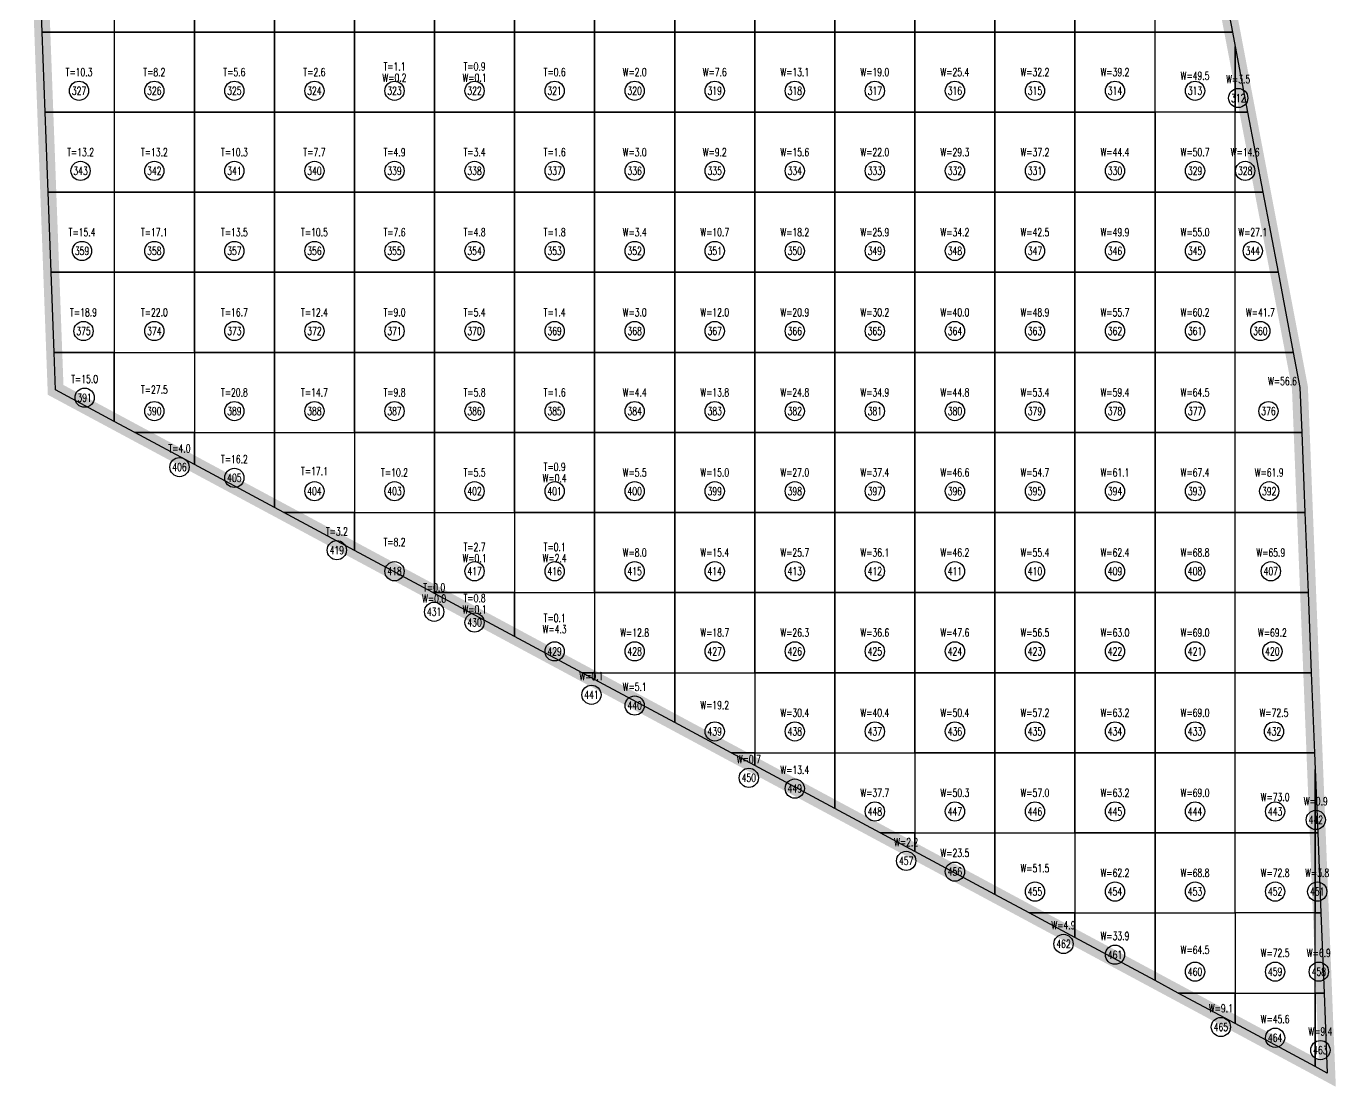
# Model space of a CAD drawing. Extents: x 4283 to 40403, y 1134 to 1764.
# Drawn here: x 28067.52 to 28106.47, y 1572.58 to 1604.12 of the extents above; entities that cross this region are included whole.
import ezdxf
from ezdxf.enums import TextEntityAlignment as Align

# ---------------------------------------------------------------- set-up
doc = ezdxf.new("R2010")
doc.units = 0
for name, color, linetype in [('tdz_1-6方格网', 2, 'Continuous'), ('tdz_1-6方格网计算', 7, 'Continuous'), ('tdz_格田', 6, 'Continuous')]:
    doc.layers.add(name, color=color, linetype=linetype)
doc.styles.add('GLandNum', font='txt_____.ttf', dxfattribs={"width": 0.7, "height": 0.5})

msp = doc.modelspace()

# ---------------------------------------------------------------- linework, layer by layer
at = {"layer": 'tdz_1-6方格网', "linetype": 'Continuous'}
for points in [[(28067.914, 1606.323, 1623.484), (28070.144, 1606.323, 1623.46), (28070.144, 1603.942, 1623.51), (28068.003, 1603.942, 1623.515)], [(28070.144, 1606.323, 1623.46), (28070.144, 1603.942, 1623.51), (28072.525, 1603.942, 1623.365), (28072.525, 1606.323, 1623.35)], [(28072.525, 1606.323, 1623.35), (28072.525, 1603.942, 1623.365), (28074.905, 1603.942, 1623.201), (28074.905, 1606.323, 1623.204)], [(28074.905, 1606.323, 1623.204), (28074.905, 1603.942, 1623.201), (28077.286, 1603.942, 1623.03), (28077.286, 1606.323, 1623.015)], [(28077.286, 1606.323, 1623.015), (28077.286, 1603.942, 1623.03), (28079.667, 1603.942, 1622.845), (28079.667, 1606.323, 1622.81)], [(28079.667, 1606.323, 1622.81), (28079.667, 1603.942, 1622.845), (28082.048, 1603.942, 1622.589), (28082.048, 1606.323, 1622.527)], [(28082.048, 1606.323, 1622.527), (28082.048, 1603.942, 1622.589), (28084.429, 1603.942, 1622.399), (28084.429, 1606.323, 1622.331)], [(28084.429, 1606.323, 1622.331), (28084.429, 1603.942, 1622.399), (28086.81, 1603.942, 1622.265), (28086.81, 1606.323, 1622.185)], [(28086.81, 1606.323, 1622.185), (28086.81, 1603.942, 1622.265), (28089.191, 1603.942, 1622.156), (28089.191, 1606.323, 1622.058)], [(28089.191, 1606.323, 1622.058), (28089.191, 1603.942, 1622.156), (28091.572, 1603.942, 1622.053), (28091.572, 1606.323, 1621.937)], [(28091.572, 1606.323, 1621.937), (28091.572, 1603.942, 1622.053), (28093.953, 1603.942, 1621.957), (28093.953, 1606.323, 1621.827)], [(28093.953, 1606.323, 1621.827), (28093.953, 1603.942, 1621.957), (28096.334, 1603.942, 1621.861), (28096.334, 1606.323, 1621.731)], [(28096.334, 1606.323, 1621.731), (28096.334, 1603.942, 1621.861), (28098.715, 1603.942, 1621.777), (28098.715, 1606.323, 1621.622)], [(28098.715, 1606.323, 1621.622), (28098.715, 1603.942, 1621.777), (28101.096, 1603.942, 1621.707), (28101.096, 1606.323, 1621.523)], [(28101.096, 1606.323, 1621.523), (28102.942, 1606.323, 1621.658), (28103.395, 1603.942, 1621.772), (28101.096, 1603.942, 1621.707)], [(28068.003, 1603.942, 1623.515), (28070.144, 1603.942, 1623.51), (28070.144, 1601.561, 1623.5), (28068.091, 1601.561, 1623.546)], [(28070.144, 1603.942, 1623.51), (28070.144, 1601.561, 1623.5), (28072.525, 1601.561, 1623.34), (28072.525, 1603.942, 1623.365)], [(28072.525, 1603.942, 1623.365), (28072.525, 1601.561, 1623.34), (28074.905, 1601.561, 1623.176), (28074.905, 1603.942, 1623.201)], [(28074.905, 1603.942, 1623.201), (28074.905, 1601.561, 1623.176), (28077.286, 1601.561, 1623.021), (28077.286, 1603.942, 1623.03)], [(28077.286, 1603.942, 1623.03), (28077.286, 1601.561, 1623.021), (28079.667, 1601.561, 1622.867), (28079.667, 1603.942, 1622.845)], [(28079.667, 1603.942, 1622.845), (28079.667, 1601.561, 1622.867), (28082.048, 1601.561, 1622.641), (28082.048, 1603.942, 1622.589)], [(28082.048, 1603.942, 1622.589), (28082.048, 1601.561, 1622.641), (28084.429, 1601.561, 1622.482), (28084.429, 1603.942, 1622.399)], [(28084.429, 1603.942, 1622.399), (28084.429, 1601.561, 1622.482), (28086.81, 1601.561, 1622.385), (28086.81, 1603.942, 1622.265)], [(28086.81, 1603.942, 1622.265), (28086.81, 1601.561, 1622.385), (28089.191, 1601.561, 1622.282), (28089.191, 1603.942, 1622.156)], [(28089.191, 1603.942, 1622.156), (28089.191, 1601.561, 1622.282), (28091.572, 1601.561, 1622.183), (28091.572, 1603.942, 1622.053)], [(28091.572, 1603.942, 1622.053), (28091.572, 1601.561, 1622.183), (28093.953, 1601.561, 1622.096), (28093.953, 1603.942, 1621.957)], [(28093.953, 1603.942, 1621.957), (28093.953, 1601.561, 1622.096), (28096.334, 1601.561, 1622.031), (28096.334, 1603.942, 1621.861)], [(28096.334, 1603.942, 1621.861), (28096.334, 1601.561, 1622.031), (28098.715, 1601.561, 1621.964), (28098.715, 1603.942, 1621.777)], [(28098.715, 1603.942, 1621.777), (28098.715, 1601.561, 1621.964), (28101.096, 1601.561, 1621.884), (28101.096, 1603.942, 1621.707)], [(28103.477, 1603.512, 1621.793), (28103.477, 1601.561, 1621.827), (28101.096, 1601.561, 1621.884), (28101.096, 1603.942, 1621.707), (28103.395, 1603.942, 1621.772)], [(28103.848, 1601.561, 1621.886), (28103.477, 1601.561, 1621.827), (28103.477, 1603.512, 1621.793)], [(28068.091, 1601.561, 1623.546), (28070.144, 1601.561, 1623.5), (28070.144, 1599.18, 1623.49), (28068.18, 1599.18, 1623.577)], [(28070.144, 1601.561, 1623.5), (28070.144, 1599.18, 1623.49), (28072.525, 1599.18, 1623.357), (28072.525, 1601.561, 1623.34)], [(28072.525, 1601.561, 1623.34), (28072.525, 1599.18, 1623.357), (28074.905, 1599.18, 1623.203), (28074.905, 1601.561, 1623.176)], [(28074.905, 1601.561, 1623.176), (28074.905, 1599.18, 1623.203), (28077.286, 1599.18, 1623.043), (28077.286, 1601.561, 1623.021)], [(28077.286, 1601.561, 1623.021), (28077.286, 1599.18, 1623.043), (28079.667, 1599.18, 1622.886), (28079.667, 1601.561, 1622.867)], [(28079.667, 1601.561, 1622.867), (28079.667, 1599.18, 1622.886), (28082.048, 1599.18, 1622.71), (28082.048, 1601.561, 1622.641)], [(28082.048, 1601.561, 1622.641), (28082.048, 1599.18, 1622.71), (28084.429, 1599.18, 1622.57), (28084.429, 1601.561, 1622.482)], [(28084.429, 1601.561, 1622.482), (28084.429, 1599.18, 1622.57), (28086.81, 1599.18, 1622.483), (28086.81, 1601.561, 1622.385)], [(28086.81, 1601.561, 1622.385), (28086.81, 1599.18, 1622.483), (28089.191, 1599.18, 1622.413), (28089.191, 1601.561, 1622.282)], [(28089.191, 1601.561, 1622.282), (28089.191, 1599.18, 1622.413), (28091.572, 1599.18, 1622.338), (28091.572, 1601.561, 1622.183)], [(28091.572, 1601.561, 1622.183), (28091.572, 1599.18, 1622.338), (28093.953, 1599.18, 1622.255), (28093.953, 1601.561, 1622.096)], [(28093.953, 1601.561, 1622.096), (28093.953, 1599.18, 1622.255), (28096.334, 1599.18, 1622.214), (28096.334, 1601.561, 1622.031)], [(28096.334, 1601.561, 1622.031), (28096.334, 1599.18, 1622.214), (28098.715, 1599.18, 1622.154), (28098.715, 1601.561, 1621.964)], [(28098.715, 1601.561, 1621.964), (28098.715, 1599.18, 1622.154), (28101.096, 1599.18, 1622.077), (28101.096, 1601.561, 1621.884)], [(28101.096, 1601.561, 1621.884), (28101.096, 1599.18, 1622.077), (28103.477, 1599.18, 1621.943), (28103.477, 1601.561, 1621.827)], [(28103.477, 1601.561, 1621.827), (28103.848, 1601.561, 1621.886), (28104.301, 1599.18, 1622), (28103.477, 1599.18, 1621.943)], [(28068.18, 1599.18, 1623.577), (28070.144, 1599.18, 1623.49), (28070.144, 1596.799, 1623.511), (28068.269, 1596.799, 1623.599)], [(28070.144, 1599.18, 1623.49), (28070.144, 1596.799, 1623.511), (28072.525, 1596.799, 1623.386), (28072.525, 1599.18, 1623.357)], [(28072.525, 1599.18, 1623.357), (28072.525, 1596.799, 1623.386), (28074.905, 1596.799, 1623.241), (28074.905, 1599.18, 1623.203)], [(28074.905, 1599.18, 1623.203), (28074.905, 1596.799, 1623.241), (28077.286, 1596.799, 1623.091), (28077.286, 1599.18, 1623.043)], [(28077.286, 1599.18, 1623.043), (28077.286, 1596.799, 1623.091), (28079.667, 1596.799, 1622.944), (28079.667, 1599.18, 1622.886)], [(28079.667, 1599.18, 1622.886), (28079.667, 1596.799, 1622.944), (28082.048, 1596.799, 1622.805), (28082.048, 1599.18, 1622.71)], [(28082.048, 1599.18, 1622.71), (28082.048, 1596.799, 1622.805), (28084.429, 1596.799, 1622.66), (28084.429, 1599.18, 1622.57)], [(28084.429, 1599.18, 1622.57), (28084.429, 1596.799, 1622.66), (28086.81, 1596.799, 1622.593), (28086.81, 1599.18, 1622.483)], [(28086.81, 1599.18, 1622.483), (28086.81, 1596.799, 1622.593), (28089.191, 1596.799, 1622.542), (28089.191, 1599.18, 1622.413)], [(28089.191, 1599.18, 1622.413), (28089.191, 1596.799, 1622.542), (28091.572, 1596.799, 1622.475), (28091.572, 1599.18, 1622.338)], [(28091.572, 1599.18, 1622.338), (28091.572, 1596.799, 1622.475), (28093.953, 1596.799, 1622.453), (28093.953, 1599.18, 1622.255)], [(28093.953, 1599.18, 1622.255), (28093.953, 1596.799, 1622.453), (28096.334, 1596.799, 1622.403), (28096.334, 1599.18, 1622.214)], [(28096.334, 1599.18, 1622.214), (28096.334, 1596.799, 1622.403), (28098.715, 1596.799, 1622.354), (28098.715, 1599.18, 1622.154)], [(28098.715, 1599.18, 1622.154), (28098.715, 1596.799, 1622.354), (28101.096, 1596.799, 1622.265), (28101.096, 1599.18, 1622.077)], [(28101.096, 1599.18, 1622.077), (28101.096, 1596.799, 1622.265), (28103.477, 1596.799, 1622.12), (28103.477, 1599.18, 1621.943)], [(28103.477, 1599.18, 1621.943), (28104.301, 1599.18, 1622), (28104.754, 1596.799, 1622.115), (28103.477, 1596.799, 1622.12)], [(28068.269, 1596.799, 1623.599), (28070.144, 1596.799, 1623.511), (28070.144, 1594.418, 1623.451), (28068.357, 1594.418, 1623.537)], [(28070.144, 1596.799, 1623.511), (28070.144, 1594.418, 1623.451), (28072.525, 1594.418, 1623.37), (28072.525, 1596.799, 1623.386)], [(28072.525, 1596.799, 1623.386), (28072.525, 1594.418, 1623.37), (28074.905, 1594.418, 1623.293), (28074.905, 1596.799, 1623.241)], [(28074.905, 1596.799, 1623.241), (28074.905, 1594.418, 1623.293), (28077.286, 1594.418, 1623.159), (28077.286, 1596.799, 1623.091)], [(28077.286, 1596.799, 1623.091), (28077.286, 1594.418, 1623.159), (28079.667, 1594.418, 1623.021), (28079.667, 1596.799, 1622.944)], [(28079.667, 1596.799, 1622.944), (28079.667, 1594.418, 1623.021), (28082.048, 1594.418, 1622.885), (28082.048, 1596.799, 1622.805)], [(28082.048, 1596.799, 1622.805), (28082.048, 1594.418, 1622.885), (28084.429, 1594.418, 1622.751), (28084.429, 1596.799, 1622.66)], [(28084.429, 1596.799, 1622.66), (28084.429, 1594.418, 1622.751), (28086.81, 1594.418, 1622.684), (28086.81, 1596.799, 1622.593)], [(28086.81, 1596.799, 1622.593), (28086.81, 1594.418, 1622.684), (28089.191, 1594.418, 1622.663), (28089.191, 1596.799, 1622.542)], [(28089.191, 1596.799, 1622.542), (28089.191, 1594.418, 1622.663), (28091.572, 1594.418, 1622.65), (28091.572, 1596.799, 1622.475)], [(28091.572, 1596.799, 1622.475), (28091.572, 1594.418, 1622.65), (28093.953, 1594.418, 1622.628), (28093.953, 1596.799, 1622.453)], [(28093.953, 1596.799, 1622.453), (28093.953, 1594.418, 1622.628), (28096.334, 1594.418, 1622.635), (28096.334, 1596.799, 1622.403)], [(28096.334, 1596.799, 1622.403), (28096.334, 1594.418, 1622.635), (28098.715, 1594.418, 1622.574), (28098.715, 1596.799, 1622.354)], [(28098.715, 1596.799, 1622.354), (28098.715, 1594.418, 1622.574), (28101.096, 1594.418, 1622.451), (28101.096, 1596.799, 1622.265)], [(28101.096, 1596.799, 1622.265), (28101.096, 1594.418, 1622.451), (28103.477, 1594.418, 1622.321), (28103.477, 1596.799, 1622.12)], [(28103.477, 1596.799, 1622.12), (28104.754, 1596.799, 1622.115), (28105.206, 1594.418, 1622.229), (28103.477, 1594.418, 1622.321)], [(28068.357, 1594.418, 1623.537), (28070.144, 1594.418, 1623.451), (28070.144, 1592.366, 1623.471), (28068.399, 1593.303, 1623.509)], [(28070.144, 1592.366, 1623.471), (28070.144, 1594.418, 1623.451), (28072.525, 1594.418, 1623.37), (28072.525, 1592.037, 1623.39), (28070.756, 1592.037, 1623.459)], [(28072.525, 1594.418, 1623.37), (28072.525, 1592.037, 1623.39), (28074.905, 1592.037, 1623.277), (28074.905, 1594.418, 1623.293)], [(28074.905, 1594.418, 1623.293), (28074.905, 1592.037, 1623.277), (28077.286, 1592.037, 1623.233), (28077.286, 1594.418, 1623.159)], [(28077.286, 1594.418, 1623.159), (28077.286, 1592.037, 1623.233), (28079.667, 1592.037, 1623.095), (28079.667, 1594.418, 1623.021)], [(28079.667, 1594.418, 1623.021), (28079.667, 1592.037, 1623.095), (28082.048, 1592.037, 1622.977), (28082.048, 1594.418, 1622.885)], [(28082.048, 1594.418, 1622.885), (28082.048, 1592.037, 1622.977), (28084.429, 1592.037, 1622.859), (28084.429, 1594.418, 1622.751)], [(28084.429, 1594.418, 1622.751), (28084.429, 1592.037, 1622.859), (28086.81, 1592.037, 1622.794), (28086.81, 1594.418, 1622.684)], [(28086.81, 1594.418, 1622.684), (28086.81, 1592.037, 1622.794), (28089.191, 1592.037, 1622.829), (28089.191, 1594.418, 1622.663)], [(28089.191, 1594.418, 1622.663), (28089.191, 1592.037, 1622.829), (28091.572, 1592.037, 1622.833), (28091.572, 1594.418, 1622.65)], [(28091.572, 1594.418, 1622.65), (28091.572, 1592.037, 1622.833), (28093.953, 1592.037, 1622.804), (28093.953, 1594.418, 1622.628)], [(28093.953, 1594.418, 1622.628), (28093.953, 1592.037, 1622.804), (28096.334, 1592.037, 1622.77), (28096.334, 1594.418, 1622.635)], [(28096.334, 1594.418, 1622.635), (28096.334, 1592.037, 1622.77), (28098.715, 1592.037, 1622.683), (28098.715, 1594.418, 1622.574)], [(28098.715, 1594.418, 1622.574), (28098.715, 1592.037, 1622.683), (28101.096, 1592.037, 1622.576), (28101.096, 1594.418, 1622.451)], [(28101.096, 1594.418, 1622.451), (28101.096, 1592.037, 1622.576), (28103.477, 1592.037, 1622.492), (28103.477, 1594.418, 1622.321)], [(28103.477, 1594.418, 1622.321), (28105.206, 1594.418, 1622.229), (28105.405, 1593.374, 1622.279), (28105.458, 1592.037, 1622.33), (28103.477, 1592.037, 1622.492)], [(28070.756, 1592.037, 1623.459), (28072.525, 1592.037, 1623.39), (28072.525, 1591.087, 1623.421)], [(28072.525, 1591.087, 1623.421), (28072.525, 1592.037, 1623.39), (28074.905, 1592.037, 1623.277), (28074.905, 1589.808, 1623.371)], [(28074.905, 1589.808, 1623.371), (28074.905, 1592.037, 1623.277), (28077.286, 1592.037, 1623.233), (28077.286, 1589.656, 1623.306), (28075.189, 1589.656, 1623.365)], [(28077.286, 1592.037, 1623.233), (28077.286, 1589.656, 1623.306), (28079.667, 1589.656, 1623.195), (28079.667, 1592.037, 1623.095)], [(28079.667, 1592.037, 1623.095), (28079.667, 1589.656, 1623.195), (28082.048, 1589.656, 1623.09), (28082.048, 1592.037, 1622.977)], [(28082.048, 1592.037, 1622.977), (28082.048, 1589.656, 1623.09), (28084.429, 1589.656, 1622.984), (28084.429, 1592.037, 1622.859)], [(28084.429, 1592.037, 1622.859), (28084.429, 1589.656, 1622.984), (28086.81, 1589.656, 1622.893), (28086.81, 1592.037, 1622.794)], [(28086.81, 1592.037, 1622.794), (28086.81, 1589.656, 1622.893), (28089.191, 1589.656, 1622.905), (28089.191, 1592.037, 1622.829)], [(28089.191, 1592.037, 1622.829), (28089.191, 1589.656, 1622.905), (28091.572, 1589.656, 1622.934), (28091.572, 1592.037, 1622.833)], [(28091.572, 1592.037, 1622.833), (28091.572, 1589.656, 1622.934), (28093.953, 1589.656, 1622.887), (28093.953, 1592.037, 1622.804)], [(28093.953, 1592.037, 1622.804), (28093.953, 1589.656, 1622.887), (28096.334, 1589.656, 1622.862), (28096.334, 1592.037, 1622.77)], [(28096.334, 1592.037, 1622.77), (28096.334, 1589.656, 1622.862), (28098.715, 1589.656, 1622.793), (28098.715, 1592.037, 1622.683)], [(28098.715, 1592.037, 1622.683), (28098.715, 1589.656, 1622.793), (28101.096, 1589.656, 1622.715), (28101.096, 1592.037, 1622.576)], [(28101.096, 1592.037, 1622.576), (28101.096, 1589.656, 1622.715), (28103.477, 1589.656, 1622.629), (28103.477, 1592.037, 1622.492)], [(28103.477, 1592.037, 1622.492), (28105.458, 1592.037, 1622.33), (28105.553, 1589.656, 1622.422), (28103.477, 1589.656, 1622.629)], [(28075.189, 1589.656, 1623.365), (28077.286, 1589.656, 1623.306), (28077.286, 1588.529, 1623.333)], [(28077.286, 1588.529, 1623.333), (28077.286, 1589.656, 1623.306), (28079.667, 1589.656, 1623.195), (28079.667, 1587.275, 1623.333), (28079.621, 1587.275, 1623.333)], [(28079.667, 1587.275, 1623.333), (28079.667, 1589.656, 1623.195), (28082.048, 1589.656, 1623.09), (28082.048, 1587.275, 1623.277)], [(28082.048, 1589.656, 1623.09), (28082.048, 1587.275, 1623.277), (28084.429, 1587.275, 1623.151), (28084.429, 1589.656, 1622.984)], [(28084.429, 1589.656, 1622.984), (28084.429, 1587.275, 1623.151), (28086.81, 1587.275, 1623.041), (28086.81, 1589.656, 1622.893)], [(28086.81, 1589.656, 1622.893), (28086.81, 1587.275, 1623.041), (28089.191, 1587.275, 1622.962), (28089.191, 1589.656, 1622.905)], [(28089.191, 1589.656, 1622.905), (28089.191, 1587.275, 1622.962), (28091.572, 1587.275, 1622.954), (28091.572, 1589.656, 1622.934)], [(28091.572, 1589.656, 1622.934), (28091.572, 1587.275, 1622.954), (28093.953, 1587.275, 1622.94), (28093.953, 1589.656, 1622.887)], [(28093.953, 1589.656, 1622.887), (28093.953, 1587.275, 1622.94), (28096.334, 1587.275, 1622.961), (28096.334, 1589.656, 1622.862)], [(28096.334, 1589.656, 1622.862), (28096.334, 1587.275, 1622.961), (28098.715, 1587.275, 1622.9), (28098.715, 1589.656, 1622.793)], [(28098.715, 1589.656, 1622.793), (28098.715, 1587.275, 1622.9), (28101.096, 1587.275, 1622.81), (28101.096, 1589.656, 1622.715)], [(28101.096, 1589.656, 1622.715), (28101.096, 1587.275, 1622.81), (28103.477, 1587.275, 1622.718), (28103.477, 1589.656, 1622.629)], [(28103.477, 1589.656, 1622.629), (28105.553, 1589.656, 1622.422), (28105.648, 1587.275, 1622.513), (28103.477, 1587.275, 1622.718)], [(28079.621, 1587.275, 1623.333), (28079.667, 1587.275, 1623.333), (28079.667, 1587.25, 1623.333)], [(28079.667, 1587.25, 1623.333), (28079.667, 1587.275, 1623.333), (28082.048, 1587.275, 1623.277), (28082.048, 1585.972, 1623.333)], [(28082.048, 1585.972, 1623.333), (28082.048, 1587.275, 1623.277), (28084.429, 1587.275, 1623.151), (28084.429, 1584.894, 1623.333), (28084.054, 1584.894, 1623.333)], [(28084.429, 1587.275, 1623.151), (28084.429, 1584.894, 1623.333), (28086.81, 1584.894, 1623.265), (28086.81, 1587.275, 1623.041)], [(28086.81, 1587.275, 1623.041), (28086.81, 1584.894, 1623.265), (28089.191, 1584.894, 1623.139), (28089.191, 1587.275, 1622.962)], [(28089.191, 1587.275, 1622.962), (28089.191, 1584.894, 1623.139), (28091.572, 1584.894, 1623.094), (28091.572, 1587.275, 1622.954)], [(28091.572, 1587.275, 1622.954), (28091.572, 1584.894, 1623.094), (28093.953, 1584.894, 1623.115), (28093.953, 1587.275, 1622.94)], [(28093.953, 1587.275, 1622.94), (28093.953, 1584.894, 1623.115), (28096.334, 1584.894, 1623.091), (28096.334, 1587.275, 1622.961)], [(28096.334, 1587.275, 1622.961), (28096.334, 1584.894, 1623.091), (28098.715, 1584.894, 1622.999), (28098.715, 1587.275, 1622.9)], [(28098.715, 1587.275, 1622.9), (28098.715, 1584.894, 1622.999), (28101.096, 1584.894, 1622.904), (28101.096, 1587.275, 1622.81)], [(28101.096, 1587.275, 1622.81), (28101.096, 1584.894, 1622.904), (28103.477, 1584.894, 1622.806), (28103.477, 1587.275, 1622.718)], [(28103.477, 1587.275, 1622.718), (28105.648, 1587.275, 1622.513), (28105.743, 1584.894, 1622.605), (28103.477, 1584.894, 1622.806)], [(28084.054, 1584.894, 1623.333), (28084.429, 1584.894, 1623.333), (28084.429, 1584.693, 1623.333)], [(28084.429, 1584.693, 1623.333), (28084.429, 1584.894, 1623.333), (28086.81, 1584.894, 1623.265), (28086.81, 1583.414, 1623.333)], [(28086.81, 1583.414, 1623.333), (28086.81, 1584.894, 1623.265), (28089.191, 1584.894, 1623.139), (28089.191, 1582.513, 1623.333), (28088.487, 1582.513, 1623.333)], [(28089.191, 1584.894, 1623.139), (28089.191, 1582.513, 1623.333), (28091.572, 1582.513, 1623.252), (28091.572, 1584.894, 1623.094)], [(28091.572, 1584.894, 1623.094), (28091.572, 1582.513, 1623.252), (28093.953, 1582.513, 1623.281), (28093.953, 1584.894, 1623.115)], [(28093.953, 1584.894, 1623.115), (28093.953, 1582.513, 1623.281), (28096.334, 1582.513, 1623.185), (28096.334, 1584.894, 1623.091)], [(28096.334, 1584.894, 1623.091), (28096.334, 1582.513, 1623.185), (28098.715, 1582.513, 1623.088), (28098.715, 1584.894, 1622.999)], [(28098.715, 1584.894, 1622.999), (28098.715, 1582.513, 1623.088), (28101.096, 1582.513, 1622.991), (28101.096, 1584.894, 1622.904)], [(28101.096, 1584.894, 1622.904), (28101.096, 1582.513, 1622.991), (28103.477, 1582.513, 1622.894), (28103.477, 1584.894, 1622.806)], [(28103.477, 1584.894, 1622.806), (28105.743, 1584.894, 1622.605), (28105.838, 1582.513, 1622.696), (28103.477, 1582.513, 1622.894)], [(28088.487, 1582.513, 1623.333), (28089.191, 1582.513, 1623.333), (28089.191, 1582.135, 1623.333)], [(28089.191, 1582.135, 1623.333), (28089.191, 1582.513, 1623.333), (28091.572, 1582.513, 1623.252), (28091.572, 1580.856, 1623.333)], [(28091.572, 1580.856, 1623.333), (28091.572, 1582.513, 1623.252), (28093.953, 1582.513, 1623.281), (28093.953, 1580.132, 1623.309), (28092.919, 1580.132, 1623.325)], [(28093.953, 1582.513, 1623.281), (28093.953, 1580.132, 1623.309), (28096.334, 1580.132, 1623.249), (28096.334, 1582.513, 1623.185)], [(28096.334, 1582.513, 1623.185), (28096.334, 1580.132, 1623.249), (28098.715, 1580.132, 1623.179), (28098.715, 1582.513, 1623.088)], [(28098.715, 1582.513, 1623.088), (28098.715, 1580.132, 1623.179), (28101.096, 1580.132, 1623.081), (28101.096, 1582.513, 1622.991)], [(28101.096, 1582.513, 1622.991), (28101.096, 1580.132, 1623.081), (28103.477, 1580.132, 1622.984), (28103.477, 1582.513, 1622.894)], [(28105.858, 1582.013, 1622.715), (28105.858, 1580.132, 1622.797), (28103.477, 1580.132, 1622.984), (28103.477, 1582.513, 1622.894), (28105.838, 1582.513, 1622.696)], [(28105.933, 1580.132, 1622.788), (28105.858, 1580.132, 1622.797), (28105.858, 1582.013, 1622.715)], [(28092.919, 1580.132, 1623.325), (28093.953, 1580.132, 1623.309), (28093.953, 1579.577, 1623.304)], [(28093.953, 1579.577, 1623.304), (28093.953, 1580.132, 1623.309), (28096.334, 1580.132, 1623.249), (28096.334, 1578.298, 1623.257)], [(28096.334, 1578.298, 1623.257), (28096.334, 1580.132, 1623.249), (28098.715, 1580.132, 1623.179), (28098.715, 1577.751, 1623.211), (28097.352, 1577.751, 1623.237)], [(28098.715, 1580.132, 1623.179), (28098.715, 1577.751, 1623.211), (28101.096, 1577.751, 1623.144), (28101.096, 1580.132, 1623.081)], [(28101.096, 1580.132, 1623.081), (28101.096, 1577.751, 1623.144), (28103.477, 1577.751, 1623.076), (28103.477, 1580.132, 1622.984)], [(28103.477, 1577.751, 1623.076), (28103.477, 1580.132, 1622.984), (28105.858, 1580.132, 1622.797), (28105.858, 1577.751, 1622.901)], [(28105.858, 1580.132, 1622.797), (28105.933, 1580.132, 1622.788), (28106.028, 1577.751, 1622.879), (28105.858, 1577.751, 1622.901)], [(28097.352, 1577.751, 1623.237), (28098.715, 1577.751, 1623.211), (28098.715, 1577.019, 1623.21)], [(28098.715, 1577.019, 1623.21), (28098.715, 1577.751, 1623.211), (28101.096, 1577.751, 1623.144), (28101.096, 1575.74, 1623.163)], [(28101.096, 1575.74, 1623.163), (28101.096, 1577.751, 1623.144), (28103.477, 1577.751, 1623.076), (28103.477, 1575.37, 1623.108), (28101.785, 1575.37, 1623.15)], [(28103.477, 1577.751, 1623.076), (28103.477, 1575.37, 1623.108), (28105.858, 1575.37, 1623.005), (28105.858, 1577.751, 1622.901)], [(28105.858, 1577.751, 1622.901), (28106.028, 1577.751, 1622.879), (28106.123, 1575.37, 1622.97), (28105.858, 1575.37, 1623.005)], [(28101.785, 1575.37, 1623.15), (28103.477, 1575.37, 1623.108), (28103.477, 1574.462, 1623.116)], [(28103.477, 1574.462, 1623.116), (28103.477, 1575.37, 1623.108), (28105.858, 1575.37, 1623.005), (28105.858, 1573.183, 1623.069)], [(28105.858, 1575.37, 1623.005), (28106.123, 1575.37, 1622.97), (28106.218, 1572.989, 1623.062), (28105.858, 1573.183, 1623.069)]]:
    msp.add_polyline3d(points, close=True, dxfattribs=at)
at = {"layer": 'tdz_1-6方格网计算', "color": 7}
for centre in [(28069.095, 1602.196), (28071.334, 1602.196), (28073.715, 1602.196), (28076.096, 1602.196), (28078.477, 1602.196), (28080.858, 1602.196), (28083.239, 1602.196), (28085.62, 1602.196), (28088.001, 1602.196), (28090.382, 1602.196), (28092.763, 1602.196), (28095.144, 1602.196), (28097.525, 1602.196), (28099.905, 1602.196), (28102.286, 1602.196), (28103.57, 1601.981), (28069.14, 1599.815), (28071.334, 1599.815), (28073.715, 1599.815), (28076.096, 1599.815), (28078.477, 1599.815), (28080.858, 1599.815), (28083.239, 1599.815), (28085.62, 1599.815), (28088.001, 1599.815), (28090.382, 1599.815), (28092.763, 1599.815), (28095.144, 1599.815), (28097.525, 1599.815), (28099.905, 1599.815), (28102.286, 1599.815), (28103.776, 1599.815), (28069.184, 1597.434), (28071.334, 1597.434), (28073.715, 1597.434), (28076.096, 1597.434), (28078.477, 1597.434), (28080.858, 1597.434), (28083.239, 1597.434), (28085.62, 1597.434), (28088.001, 1597.434), (28090.382, 1597.434), (28092.763, 1597.434), (28095.144, 1597.434), (28097.525, 1597.434), (28099.905, 1597.434), (28102.286, 1597.434), (28104.002, 1597.434), (28069.228, 1595.053), (28071.334, 1595.053), (28073.715, 1595.053), (28076.096, 1595.053), (28078.477, 1595.053), (28080.858, 1595.053), (28083.239, 1595.053), (28085.62, 1595.053), (28088.001, 1595.053), (28090.382, 1595.053), (28092.763, 1595.053), (28095.144, 1595.053), (28097.525, 1595.053), (28099.905, 1595.053), (28102.286, 1595.053), (28104.228, 1595.053), (28069.261, 1593.071), (28071.334, 1592.672), (28073.715, 1592.672), (28076.096, 1592.672), (28078.477, 1592.672), (28080.858, 1592.672), (28083.239, 1592.672), (28085.62, 1592.672), (28088.001, 1592.672), (28090.382, 1592.672), (28092.763, 1592.672), (28095.144, 1592.672), (28097.525, 1592.672), (28099.905, 1592.672), (28102.286, 1592.672), (28104.468, 1592.672), (28072.082, 1591.007), (28073.715, 1590.687), (28076.096, 1590.291), (28078.477, 1590.291), (28080.858, 1590.291), (28083.239, 1590.291), (28085.62, 1590.291), (28088.001, 1590.291), (28090.382, 1590.291), (28092.763, 1590.291), (28095.144, 1590.291), (28097.525, 1590.291), (28099.905, 1590.291), (28102.286, 1590.291), (28104.491, 1590.291), (28076.762, 1588.537), (28078.477, 1587.91), (28080.858, 1587.91), (28083.239, 1587.91), (28085.62, 1587.91), (28088.001, 1587.91), (28090.382, 1587.91), (28092.763, 1587.91), (28095.144, 1587.91), (28097.525, 1587.91), (28099.905, 1587.91), (28102.286, 1587.91), (28104.539, 1587.91), (28079.656, 1586.707), (28080.858, 1586.388), (28083.239, 1585.529), (28085.62, 1585.529), (28088.001, 1585.529), (28090.382, 1585.529), (28092.763, 1585.529), (28095.144, 1585.529), (28097.525, 1585.529), (28099.905, 1585.529), (28102.286, 1585.529), (28104.586, 1585.529), (28084.335, 1584.238), (28085.62, 1583.918), (28088.001, 1583.148), (28090.382, 1583.148), (28092.763, 1583.148), (28095.144, 1583.148), (28097.525, 1583.148), (28099.905, 1583.148), (28102.286, 1583.148), (28104.634, 1583.148), (28089.015, 1581.769), (28090.382, 1581.449), (28092.763, 1580.767), (28095.144, 1580.767), (28097.525, 1580.767), (28099.905, 1580.767), (28102.286, 1580.767), (28104.667, 1580.767), (28105.877, 1580.517), (28093.695, 1579.299), (28095.144, 1578.979), (28097.525, 1578.386), (28099.905, 1578.386), (28102.286, 1578.386), (28104.667, 1578.386), (28105.919, 1578.386), (28098.374, 1576.83), (28099.905, 1576.51), (28102.286, 1576.005), (28104.667, 1576.005), (28105.967, 1576.005), (28103.054, 1574.36), (28104.667, 1574.041), (28106.014, 1573.673)]:
    msp.add_circle(centre, 0.286, dxfattribs=at)
at = {"layer": 'tdz_格田', "linetype": 'Continuous', "const_width": 0.476}
msp.add_lwpolyline([(28106.218, 1572.989), (28068.399, 1593.303), (28067.763, 1610.393), (28076.346, 1642.509), (28077.002, 1671.725), (28079.993, 1670.484), (28091.444, 1666.785), (28105.405, 1593.374), (28106.218, 1572.989)], close=True, dxfattribs=at)

# ---------------------------------------------------------------- texts
at = {"layer": 'tdz_1-6方格网计算', "color": 2, "style": 'GLandNum', "width": 0.7}
for s, p in [('T=10.3', (28069.095, 1602.751)), ('T=8.2', (28071.334, 1602.751)), ('T=5.6', (28073.715, 1602.751)), ('T=2.6', (28076.096, 1602.751)), ('T=1.1', (28078.477, 1602.918)), ('T=0.9', (28080.858, 1602.918)), ('T=0.6', (28083.239, 1602.751)), ('T=13.2', (28069.14, 1600.37)), ('T=13.2', (28071.334, 1600.37)), ('T=10.3', (28073.715, 1600.37)), ('T=7.7', (28076.096, 1600.37)), ('T=4.9', (28078.477, 1600.37)), ('T=3.4', (28080.858, 1600.37)), ('T=1.6', (28083.239, 1600.37)), ('T=15.4', (28069.184, 1597.989)), ('T=17.1', (28071.334, 1597.989)), ('T=13.5', (28073.715, 1597.989)), ('T=10.5', (28076.096, 1597.989)), ('T=7.6', (28078.477, 1597.989)), ('T=4.8', (28080.858, 1597.989)), ('T=1.8', (28083.239, 1597.989)), ('T=18.9', (28069.228, 1595.608)), ('T=22.0', (28071.334, 1595.608)), ('T=16.7', (28073.715, 1595.608)), ('T=12.4', (28076.096, 1595.608)), ('T=9.0', (28078.477, 1595.608)), ('T=5.4', (28080.858, 1595.608)), ('T=1.4', (28083.239, 1595.608)), ('T=15.0', (28069.261, 1593.626)), ('T=27.5', (28071.334, 1593.31)), ('T=20.8', (28073.715, 1593.228)), ('T=14.7', (28076.096, 1593.228)), ('T=9.8', (28078.477, 1593.228)), ('T=5.8', (28080.858, 1593.228)), ('T=1.6', (28083.239, 1593.228)), ('T=4.0', (28072.082, 1591.562)), ('T=16.2', (28073.715, 1591.242)), ('T=0.9', (28083.239, 1591.013)), ('T=17.1', (28076.096, 1590.885)), ('T=10.2', (28078.477, 1590.847)), ('T=5.5', (28080.858, 1590.847)), ('T=3.2', (28076.762, 1589.093)), ('T=8.2', (28078.477, 1588.779)), ('T=2.7', (28080.858, 1588.632)), ('T=0.1', (28083.239, 1588.632)), ('T=0.0', (28079.656, 1587.429)), ('T=0.8', (28080.858, 1587.11)), ('T=0.1', (28083.239, 1586.521))]:
    msp.add_text(s, height=0.2381, dxfattribs=at).set_placement(p, align=Align.MIDDLE_CENTER)
at = {"layer": 'tdz_1-6方格网计算', "color": 173, "style": 'GLandNum', "width": 0.7}
for s, p in [('W=2.0', (28085.62, 1602.751)), ('W=7.6', (28088.001, 1602.751)), ('W=13.1', (28090.382, 1602.751)), ('W=19.0', (28092.763, 1602.751)), ('W=25.4', (28095.144, 1602.751)), ('W=32.2', (28097.525, 1602.751)), ('W=39.2', (28099.905, 1602.751)), ('W=49.5', (28102.286, 1602.644)), ('W=0.2', (28078.477, 1602.585)), ('W=0.1', (28080.858, 1602.585)), ('W=3.5', (28103.57, 1602.537)), ('W=3.0', (28085.62, 1600.37)), ('W=9.2', (28088.001, 1600.37)), ('W=15.6', (28090.382, 1600.37)), ('W=22.0', (28092.763, 1600.37)), ('W=29.3', (28095.144, 1600.37)), ('W=37.2', (28097.525, 1600.37)), ('W=44.4', (28099.905, 1600.37)), ('W=50.7', (28102.286, 1600.37)), ('W=14.6', (28103.776, 1600.37)), ('W=3.4', (28085.62, 1597.989)), ('W=10.7', (28088.001, 1597.989)), ('W=18.2', (28090.382, 1597.989)), ('W=25.9', (28092.763, 1597.989)), ('W=34.2', (28095.144, 1597.989)), ('W=42.5', (28097.525, 1597.989)), ('W=49.9', (28099.905, 1597.989)), ('W=55.0', (28102.286, 1597.989)), ('W=27.1', (28104.002, 1597.989)), ('W=3.0', (28085.62, 1595.608)), ('W=12.0', (28088.001, 1595.608)), ('W=20.9', (28090.382, 1595.608)), ('W=30.2', (28092.763, 1595.608)), ('W=40.0', (28095.144, 1595.608)), ('W=48.9', (28097.525, 1595.608)), ('W=55.7', (28099.905, 1595.608)), ('W=60.2', (28102.286, 1595.608)), ('W=41.7', (28104.228, 1595.608)), ('W=56.6', (28104.887, 1593.562)), ('W=4.4', (28085.62, 1593.228)), ('W=13.8', (28088.001, 1593.228)), ('W=24.8', (28090.382, 1593.228)), ('W=34.9', (28092.763, 1593.228)), ('W=44.8', (28095.144, 1593.228)), ('W=53.4', (28097.525, 1593.228)), ('W=59.4', (28099.905, 1593.228)), ('W=64.5', (28102.286, 1593.228)), ('W=0.4', (28083.239, 1590.68)), ('W=5.5', (28085.62, 1590.847)), ('W=15.0', (28088.001, 1590.847)), ('W=27.0', (28090.382, 1590.847)), ('W=37.4', (28092.763, 1590.847)), ('W=46.6', (28095.144, 1590.847)), ('W=54.7', (28097.525, 1590.847)), ('W=61.1', (28099.905, 1590.847)), ('W=67.4', (28102.286, 1590.847)), ('W=61.9', (28104.491, 1590.847)), ('W=0.1', (28080.858, 1588.299)), ('W=2.4', (28083.239, 1588.299)), ('W=8.0', (28085.62, 1588.466)), ('W=15.4', (28088.001, 1588.466)), ('W=25.7', (28090.382, 1588.466)), ('W=36.1', (28092.763, 1588.466)), ('W=46.2', (28095.144, 1588.466)), ('W=55.4', (28097.525, 1588.466)), ('W=62.4', (28099.905, 1588.466)), ('W=68.8', (28102.286, 1588.466)), ('W=65.9', (28104.539, 1588.466)), ('W=0.0', (28079.656, 1587.096)), ('W=0.1', (28080.858, 1586.776)), ('W=4.3', (28083.239, 1586.187)), ('W=12.8', (28085.62, 1586.085)), ('W=18.7', (28088.001, 1586.085)), ('W=26.3', (28090.382, 1586.085)), ('W=36.6', (28092.763, 1586.085)), ('W=47.6', (28095.144, 1586.085)), ('W=56.5', (28097.525, 1586.085)), ('W=63.0', (28099.905, 1586.085)), ('W=69.0', (28102.286, 1586.085)), ('W=69.2', (28104.586, 1586.085)), ('W=0.1', (28084.335, 1584.793)), ('W=5.1', (28085.62, 1584.474)), ('W=19.2', (28088.001, 1583.929)), ('W=30.4', (28090.382, 1583.704)), ('W=40.4', (28092.763, 1583.704)), ('W=50.4', (28095.144, 1583.704)), ('W=57.2', (28097.525, 1583.704)), ('W=63.2', (28099.905, 1583.704)), ('W=69.0', (28102.286, 1583.704)), ('W=72.5', (28104.634, 1583.704)), ('W=0.7', (28089.015, 1582.324)), ('W=13.4', (28090.382, 1582.004)), ('W=37.7', (28092.763, 1581.323)), ('W=50.3', (28095.144, 1581.323)), ('W=57.0', (28097.525, 1581.323)), ('W=63.2', (28099.905, 1581.323)), ('W=69.0', (28102.286, 1581.323)), ('W=73.0', (28104.667, 1581.198)), ('W=0.9', (28105.877, 1581.073)), ('W=2.2', (28093.695, 1579.855)), ('W=23.5', (28095.144, 1579.535)), ('W=51.5', (28097.525, 1579.079)), ('W=62.2', (28099.905, 1578.942)), ('W=68.8', (28102.286, 1578.942)), ('W=72.8', (28104.667, 1578.942)), ('W=3.8', (28105.919, 1578.942)), ('W=4.9', (28098.374, 1577.385)), ('W=33.9', (28099.905, 1577.066)), ('W=64.5', (28102.286, 1576.653)), ('W=72.5', (28104.667, 1576.561)), ('W=6.9', (28105.967, 1576.561)), ('W=9.1', (28103.054, 1574.916)), ('W=45.6', (28104.667, 1574.596)), ('W=9.4', (28106.014, 1574.228))]:
    msp.add_text(s, height=0.2381, dxfattribs=at).set_placement(p, align=Align.MIDDLE_CENTER)
at = {"layer": 'tdz_1-6方格网计算', "color": 7, "style": 'GLandNum', "width": 0.7}
for s, p in [('327', (28069.095, 1602.196)), ('326', (28071.334, 1602.196)), ('325', (28073.715, 1602.196)), ('324', (28076.096, 1602.196)), ('323', (28078.477, 1602.196)), ('322', (28080.858, 1602.196)), ('321', (28083.239, 1602.196)), ('320', (28085.62, 1602.196)), ('319', (28088.001, 1602.196)), ('318', (28090.382, 1602.196)), ('317', (28092.763, 1602.196)), ('316', (28095.144, 1602.196)), ('315', (28097.525, 1602.196)), ('314', (28099.905, 1602.196)), ('313', (28102.286, 1602.196)), ('312', (28103.57, 1601.981)), ('343', (28069.14, 1599.815)), ('342', (28071.334, 1599.815)), ('341', (28073.715, 1599.815)), ('340', (28076.096, 1599.815)), ('339', (28078.477, 1599.815)), ('338', (28080.858, 1599.815)), ('337', (28083.239, 1599.815)), ('336', (28085.62, 1599.815)), ('335', (28088.001, 1599.815)), ('334', (28090.382, 1599.815)), ('333', (28092.763, 1599.815)), ('332', (28095.144, 1599.815)), ('331', (28097.525, 1599.815)), ('330', (28099.905, 1599.815)), ('329', (28102.286, 1599.815)), ('328', (28103.776, 1599.815)), ('359', (28069.184, 1597.434)), ('358', (28071.334, 1597.434)), ('357', (28073.715, 1597.434)), ('356', (28076.096, 1597.434)), ('355', (28078.477, 1597.434)), ('354', (28080.858, 1597.434)), ('353', (28083.239, 1597.434)), ('352', (28085.62, 1597.434)), ('351', (28088.001, 1597.434)), ('350', (28090.382, 1597.434)), ('349', (28092.763, 1597.434)), ('348', (28095.144, 1597.434)), ('347', (28097.525, 1597.434)), ('346', (28099.905, 1597.434)), ('345', (28102.286, 1597.434)), ('344', (28104.002, 1597.434)), ('375', (28069.228, 1595.053)), ('374', (28071.334, 1595.053)), ('373', (28073.715, 1595.053)), ('372', (28076.096, 1595.053)), ('371', (28078.477, 1595.053)), ('370', (28080.858, 1595.053)), ('369', (28083.239, 1595.053)), ('368', (28085.62, 1595.053)), ('367', (28088.001, 1595.053)), ('366', (28090.382, 1595.053)), ('365', (28092.763, 1595.053)), ('364', (28095.144, 1595.053)), ('363', (28097.525, 1595.053)), ('362', (28099.905, 1595.053)), ('361', (28102.286, 1595.053)), ('360', (28104.228, 1595.053)), ('391', (28069.261, 1593.071)), ('390', (28071.334, 1592.672)), ('389', (28073.715, 1592.672)), ('388', (28076.096, 1592.672)), ('387', (28078.477, 1592.672)), ('386', (28080.858, 1592.672)), ('385', (28083.239, 1592.672)), ('384', (28085.62, 1592.672)), ('383', (28088.001, 1592.672)), ('382', (28090.382, 1592.672)), ('381', (28092.763, 1592.672)), ('380', (28095.144, 1592.672)), ('379', (28097.525, 1592.672)), ('378', (28099.905, 1592.672)), ('377', (28102.286, 1592.672)), ('376', (28104.468, 1592.672)), ('406', (28072.082, 1591.007)), ('405', (28073.715, 1590.687)), ('404', (28076.096, 1590.291)), ('403', (28078.477, 1590.291)), ('402', (28080.858, 1590.291)), ('401', (28083.239, 1590.291)), ('400', (28085.62, 1590.291)), ('399', (28088.001, 1590.291)), ('398', (28090.382, 1590.291)), ('397', (28092.763, 1590.291)), ('396', (28095.144, 1590.291)), ('395', (28097.525, 1590.291)), ('394', (28099.905, 1590.291)), ('393', (28102.286, 1590.291)), ('392', (28104.491, 1590.291)), ('419', (28076.762, 1588.537)), ('418', (28078.477, 1587.91)), ('417', (28080.858, 1587.91)), ('416', (28083.239, 1587.91)), ('415', (28085.62, 1587.91)), ('414', (28088.001, 1587.91)), ('413', (28090.382, 1587.91)), ('412', (28092.763, 1587.91)), ('411', (28095.144, 1587.91)), ('410', (28097.525, 1587.91)), ('409', (28099.905, 1587.91)), ('408', (28102.286, 1587.91)), ('407', (28104.539, 1587.91)), ('431', (28079.656, 1586.707)), ('430', (28080.858, 1586.388)), ('429', (28083.239, 1585.529)), ('428', (28085.62, 1585.529)), ('427', (28088.001, 1585.529)), ('426', (28090.382, 1585.529)), ('425', (28092.763, 1585.529)), ('424', (28095.144, 1585.529)), ('423', (28097.525, 1585.529)), ('422', (28099.905, 1585.529)), ('421', (28102.286, 1585.529)), ('420', (28104.586, 1585.529)), ('441', (28084.335, 1584.238)), ('440', (28085.62, 1583.918)), ('439', (28088.001, 1583.148)), ('438', (28090.382, 1583.148)), ('437', (28092.763, 1583.148)), ('436', (28095.144, 1583.148)), ('435', (28097.525, 1583.148)), ('434', (28099.905, 1583.148)), ('433', (28102.286, 1583.148)), ('432', (28104.634, 1583.148)), ('450', (28089.015, 1581.769)), ('449', (28090.382, 1581.449)), ('448', (28092.763, 1580.767)), ('447', (28095.144, 1580.767)), ('446', (28097.525, 1580.767)), ('445', (28099.905, 1580.767)), ('444', (28102.286, 1580.767)), ('443', (28104.667, 1580.767)), ('442', (28105.877, 1580.517)), ('457', (28093.695, 1579.299)), ('456', (28095.144, 1578.979)), ('455', (28097.525, 1578.386)), ('454', (28099.905, 1578.386)), ('453', (28102.286, 1578.386)), ('452', (28104.667, 1578.386)), ('451', (28105.919, 1578.386)), ('462', (28098.374, 1576.83)), ('461', (28099.905, 1576.51)), ('460', (28102.286, 1576.005)), ('459', (28104.667, 1576.005)), ('458', (28105.967, 1576.005)), ('465', (28103.054, 1574.36)), ('464', (28104.667, 1574.041)), ('463', (28106.014, 1573.673))]:
    msp.add_text(s, height=0.2381, dxfattribs=at).set_placement(p, align=Align.MIDDLE_CENTER)

doc.saveas('drawing.dxf')
